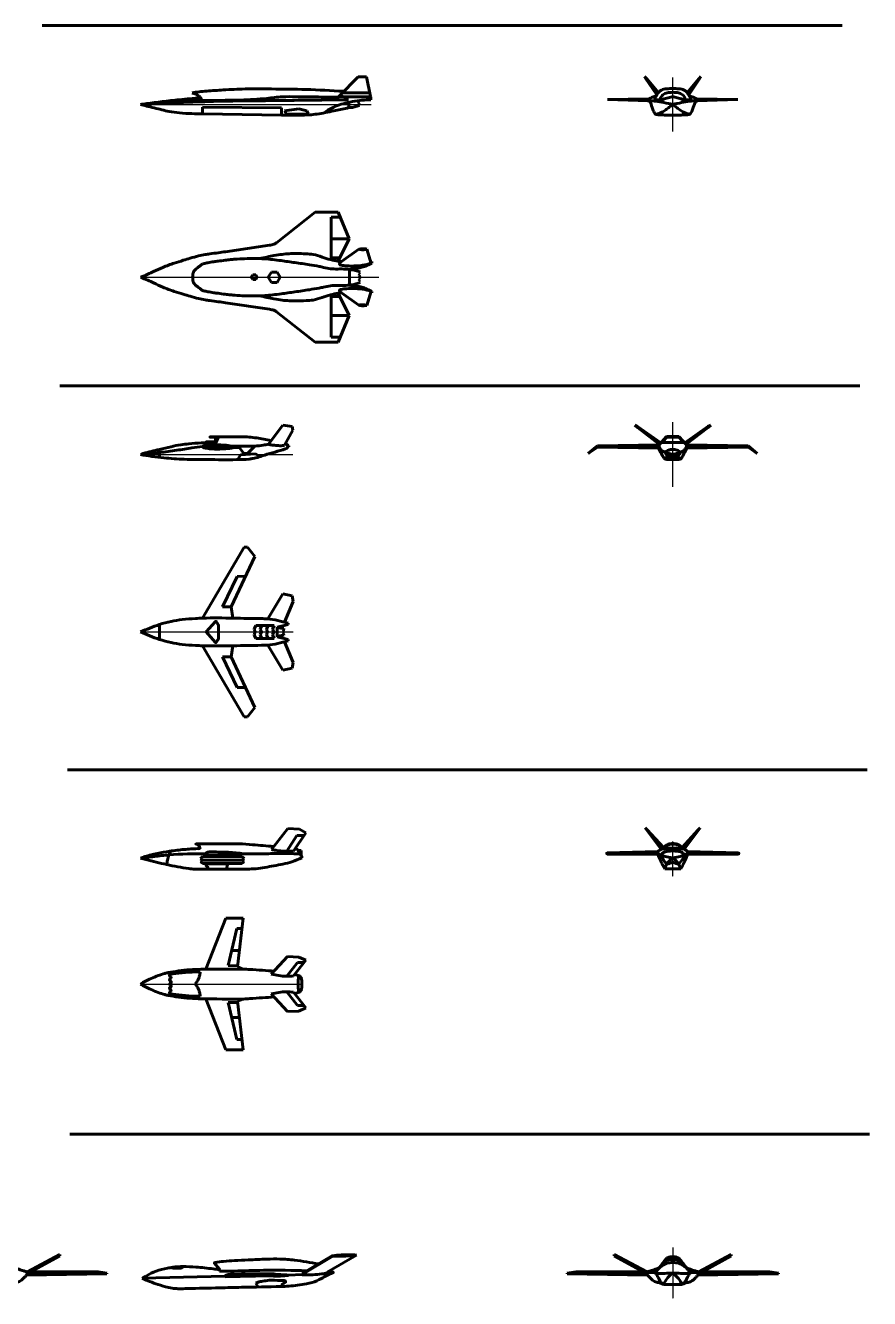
# Model space of a CAD drawing. Header units: millimetres. Extents: x -985956116104 to 1932156, y -552630487266 to 633586.
# Drawn here: x 61228 to 108792, y -126048 to -54269 of the extents above; entities that cross this region are included whole.
import ezdxf

# ---------------------------------------------------------------- set-up
doc = ezdxf.new("R2010")
doc.units = ezdxf.units.MM
doc.linetypes.add('CENTER', pattern=[2, 1.25, -0.25, 0.25, -0.25])
doc.linetypes.add('DASHED', pattern=[0.75, 0.5, -0.25])
for name, color, linetype, lineweight in [('_axes (Оси)', 6, 'CENTER', 30), ('_basic (Основной)', 4, 'Continuous', 60), ('_invisible (Невидимый)', 1, 'DASHED', 30)]:
    doc.layers.add(name, color=color, linetype=linetype, lineweight=lineweight)

msp = doc.modelspace()

# ---------------------------------------------------------------- linework, layer by layer
at = {"layer": '_axes (Оси)', "transparency": 33554687}
for p, q in [((97704.313, -60240.82), (97704.313, -57201.162)), ((67704.313, -58720.991), (80704.385, -58720.991)), ((67704.313, -68464.75), (81141.683, -68464.75)), ((97704.313, -80287.45), (97704.313, -76642.944)), ((67704.313, -78465.197), (76298.156, -78465.197)), ((67704.313, -88465.197), (76304.395, -88465.197)), ((97704.313, -102247.041), (97704.313, -100287.173)), ((67704.313, -108315.34), (76804.313, -108315.34)), ((97704.313, -123178.759), (97704.313, -126048.245))]:
    msp.add_line(p, q, dxfattribs=at)
at = {"layer": '_basic (Основной)', "transparency": 33554687}
for p, q in [((62172.033, -54268.62), (107244.952, -54268.62)), ((78905.448, -58255.196), (79980.737, -57155.906)), ((79980.737, -57155.906), (80439.852, -57155.906)), ((80439.852, -57155.906), (80671.88, -58280.7)), ((96115.946, -57140.921), (96189.041, -57268.747)), ((96115.946, -57140.921), (96225.643, -57252.945)), ((96189.041, -57268.747), (96808.003, -58188.762)), ((96225.643, -57252.945), (96892.228, -58062.941)), ((99182.983, -57252.945), (98516.398, -58062.941)), ((99219.585, -57268.747), (98600.623, -58188.762)), ((99292.68, -57140.921), (99182.983, -57252.945)), ((99292.68, -57140.921), (99219.585, -57268.747)), ((79092.58, -58063.887), (80627.154, -58063.887)), ((78807.999, -58459.536), (79433.757, -58459.536)), ((79447.108, -58892.807), (79447.108, -58607.48)), ((79651.472, -58892.807), (80045.616, -58776.19)), ((79970.69, -58756.066), (80043.1, -58714.563)), ((80045.616, -58776.19), (79970.69, -58756.066)), ((79974.944, -58563.451), (80034.198, -58502.043)), ((80048.425, -58604.953), (79974.944, -58563.451)), ((79980.269, -58682.639), (80048.425, -58604.953)), ((80043.1, -58714.563), (79980.269, -58682.639)), ((80671.88, -58280.7), (80698, -58312.607)), ((80698, -58312.607), (80698, -58457.947)), ((96362.579, -58403.706), (94030.237, -58437.066)), ((94030.237, -58437.066), (96341.108, -58513.082)), ((99046.047, -58403.706), (101378.389, -58437.066)), ((101378.389, -58437.066), (99067.518, -58513.082)), ((71200.303, -58878.611), (71194.701, -59251.834)), ((75654.032, -58921.554), (71200.303, -58878.611)), ((71215.311, -59252.143), (75650.114, -59318.609)), ((75654.032, -58921.554), (75648.082, -59318.578)), ((76639.957, -58969.45), (75817.654, -59079.38)), ((75817.654, -59079.38), (75941.414, -59274.508)), ((75941.414, -59274.508), (76994.733, -59274.508)), ((77079.989, -59082.128), (76639.957, -58969.45)), ((76994.733, -59274.508), (77162.496, -59230.536)), ((77162.496, -59230.536), (77079.989, -59082.128)), ((79447.108, -58892.807), (79651.472, -58892.807)), ((75370.062, -66523.074), (77561.718, -64801.998)), ((77561.718, -64801.998), (78857.438, -64801.998)), ((78460.9, -65086.266), (78460.9, -67375.981)), ((78460.9, -65086.266), (78974.96, -65086.266)), ((78857.438, -64801.998), (79476.746, -66300.007)), ((72498.326, -67025.1), (74971.109, -66658.158)), ((78460.9, -66307.995), (79476.746, -66300.007)), ((79476.746, -66300.007), (78850.435, -67567.363)), ((78460.9, -67375.981), (78945.014, -67375.981)), ((79035.33, -67577.448), (80017.142, -66890.919)), ((80472.958, -66880.269), (80705.043, -67681.473)), ((75090.899, -68177.429), (74909.271, -68464.75)), ((75414.526, -68177.429), (75090.899, -68177.429)), ((75579.644, -68464.75), (75414.526, -68177.429)), ((79491.037, -68022.909), (79491.037, -68464.75)), ((79491.037, -68040.987), (79682.372, -68040.987)), ((79682.372, -68040.987), (80087.296, -68161.128)), ((80087.296, -68161.128), (80039.005, -68182.026)), ((80039.005, -68182.026), (80082.077, -68205.538)), ((80739.171, -67579.415), (80675.48, -67579.415)), ((80705.043, -67681.473), (80739.171, -67663.193)), ((80739.171, -67663.193), (80739.171, -67579.415)), ((74048.39, -68333.324), (73945.486, -68464.75)), ((74048.39, -68596.177), (73945.486, -68464.75)), ((74211.324, -68333.324), (74048.39, -68333.324)), ((74211.324, -68596.177), (74048.39, -68596.177)), ((74292.791, -68464.75), (74211.324, -68333.324)), ((74292.791, -68464.75), (74211.324, -68596.177)), ((75090.899, -68752.072), (74909.271, -68464.75)), ((75414.526, -68752.072), (75090.899, -68752.072)), ((75579.644, -68464.75), (75414.526, -68752.072)), ((79491.037, -68906.592), (79491.037, -68464.75)), ((79491.037, -68888.514), (79682.372, -68888.514)), ((79682.372, -68888.514), (80087.296, -68768.373)), ((80082.077, -68205.538), (80007.682, -68251.247)), ((80007.682, -68251.247), (80078.16, -68315.246)), ((80007.682, -68678.254), (80078.16, -68614.255)), ((80082.077, -68723.963), (80007.682, -68678.254)), ((80078.16, -68315.246), (80009.849, -68390.471)), ((80009.849, -68390.471), (80080.326, -68464.75)), ((80009.849, -68539.03), (80080.326, -68464.75)), ((80078.16, -68614.255), (80009.849, -68539.03)), ((80039.005, -68747.475), (80082.077, -68723.963)), ((80087.296, -68768.373), (80039.005, -68747.475)), ((78460.9, -71843.235), (78460.9, -69553.52)), ((78460.9, -69553.52), (78945.014, -69553.52)), ((79476.746, -70629.494), (78850.435, -69362.138)), ((79035.33, -69352.052), (80017.142, -70038.582)), ((80472.958, -70049.232), (80705.043, -69248.028)), ((80739.171, -69350.085), (80675.48, -69350.085)), ((80705.043, -69248.028), (80739.171, -69266.308)), ((80739.171, -69266.308), (80739.171, -69350.085)), ((72498.326, -69904.401), (74971.109, -70271.343)), ((75370.062, -70406.427), (77561.718, -72127.502)), ((78460.9, -70621.506), (79476.746, -70629.494)), ((78857.438, -72127.502), (79476.746, -70629.494)), ((77561.718, -72127.502), (78857.438, -72127.502)), ((78460.9, -71843.235), (78974.96, -71843.235)), ((63168.003, -74590.637), (108240.922, -74590.637)), ((74916.355, -77884.206), (75730.343, -76803.366)), ((75730.343, -76803.366), (76263.127, -76875.214)), ((95565.989, -76800.872), (95715.685, -76935.477)), ((95565.989, -76800.872), (95721.402, -76878.708)), ((99842.637, -76800.872), (99687.224, -76878.708)), ((99842.637, -76800.872), (99692.941, -76935.477)), ((72096.859, -77460.946), (71628.008, -77460.946)), ((71629.052, -77490.804), (71928.171, -77490.804)), ((71928.171, -77490.804), (71928.171, -77739.033)), ((71950.769, -77800.456), (72096.859, -77460.946)), ((76298.156, -77085.232), (75831.712, -77931.582)), ((76263.127, -76875.214), (76298.156, -77085.232)), ((95715.685, -76935.477), (96958.805, -77890.342)), ((95721.402, -76878.708), (97030.741, -77810.391)), ((97356.837, -77447.961), (96936.984, -77914.595)), ((97366.296, -77479.494), (97159.874, -77715.431)), ((97704.313, -77447.961), (97356.837, -77447.961)), ((97704.313, -77479.494), (97366.296, -77479.494)), ((97704.313, -77447.961), (98051.789, -77447.961)), ((97704.313, -77479.494), (98042.33, -77479.494)), ((98042.33, -77479.494), (98248.752, -77715.431)), ((98051.789, -77447.961), (98471.642, -77914.595)), ((99687.224, -76878.708), (98377.885, -77810.391)), ((99692.941, -76935.477), (98449.821, -77890.342)), ((68769.909, -78175.198), (68779.371, -78619.263)), ((73246.726, -78020.576), (71207.442, -78020.576)), ((71928.171, -77739.033), (71421.428, -77739.033)), ((71422.098, -77749.931), (71972.509, -77749.931)), ((71422.098, -77749.931), (71422.16, -77802.205)), ((74156.016, -77990.692), (72854.39, -77990.065)), ((72905.677, -78086.549), (73276.703, -78061.34)), ((73532.944, -78409.779), (73246.726, -78020.576)), ((73747.859, -78409.779), (74156.016, -77990.692)), ((93459.811, -77979.527), (92941.584, -78402.271)), ((93459.743, -78006.694), (92941.584, -78402.271)), ((93459.205, -78040.478), (92941.584, -78402.271)), ((96910.292, -78111.138), (93459.205, -78040.478)), ((96936.984, -78006.694), (93459.743, -78006.694)), ((96936.984, -77914.595), (93459.811, -77979.527)), ((96936.984, -78006.694), (96910.292, -78111.138)), ((96936.984, -77914.595), (96936.984, -78006.694)), ((97159.874, -77715.431), (97100.349, -77789.916)), ((97100.349, -77789.916), (97704.313, -77789.916)), ((98308.277, -77789.916), (97704.313, -77789.916)), ((98248.752, -77715.431), (98308.277, -77789.916)), ((98471.642, -77914.595), (98471.642, -78006.694)), ((98471.642, -77914.595), (101948.815, -77979.527)), ((98471.642, -78006.694), (101948.883, -78006.694)), ((98471.642, -78006.694), (98498.334, -78111.138)), ((98498.334, -78111.138), (101949.421, -78040.478)), ((101948.815, -77979.527), (102467.042, -78402.271)), ((101948.883, -78006.694), (102467.042, -78402.271)), ((101949.421, -78040.478), (102467.042, -78402.271)), ((73202.038, -78748.903), (73353.437, -78485.807)), ((73353.437, -78485.807), (74196.546, -78430.15)), ((73532.944, -78409.779), (73747.859, -78409.779)), ((74196.546, -78430.15), (74442.479, -78576.333)), ((71205.195, -87687.356), (73548.217, -83688.34)), ((73548.217, -83688.34), (73739.67, -83688.34)), ((73739.67, -83688.34), (74160.36, -84201.88)), ((74160.36, -84201.88), (72827.634, -87054.335)), ((72330.536, -87054.335), (73158.997, -85330.346)), ((73158.997, -85330.346), (73634.27, -85327.878)), ((74891.457, -87728.358), (75723.796, -86310.775)), ((75723.796, -86310.775), (76262.087, -86433.029)), ((76304.395, -86739.549), (75830.628, -87909.5)), ((76262.087, -86433.029), (76304.395, -86739.549)), ((72827.634, -87054.335), (72330.536, -87054.335)), ((72827.634, -87054.335), (72921.218, -87686.918)), ((68775.252, -88047.108), (68775.252, -88465.197)), ((71923.292, -87884.884), (71402.2, -88465.197)), ((72105.44, -88104.121), (72105.44, -88465.197)), ((74108.418, -88309.917), (74201.265, -88101.412)), ((74201.265, -88101.412), (74548.932, -88101.412)), ((74456.085, -88309.917), (74548.932, -88101.412)), ((74548.932, -88101.412), (74896.599, -88101.412)), ((74803.752, -88309.917), (74896.599, -88101.412)), ((74896.599, -88101.412), (75244.266, -88101.412)), ((75151.419, -88309.917), (75244.266, -88101.412)), ((76026.12, -88035.208), (75419.989, -88195.794)), ((75419.989, -88195.794), (75419.989, -88465.197)), ((75419.989, -88225.427), (75778.465, -88277.617)), ((75778.465, -88277.617), (75790.898, -88307.76)), ((76026.12, -87961.33), (76026.12, -88035.208)), ((68775.252, -88883.286), (68775.252, -88465.197)), ((71923.292, -89045.51), (71402.2, -88465.197)), ((72105.44, -88826.273), (72105.44, -88465.197)), ((74180.401, -88465.197), (74108.418, -88309.917)), ((74180.401, -88465.197), (74108.418, -88620.477)), ((74108.418, -88620.477), (74201.265, -88828.982)), ((74201.265, -88828.982), (74548.932, -88828.982)), ((74528.068, -88465.197), (74456.085, -88309.917)), ((74528.068, -88465.197), (74456.085, -88620.477)), ((74456.085, -88620.477), (74548.932, -88828.982)), ((74548.932, -88828.982), (74896.599, -88828.982)), ((74875.735, -88465.197), (74803.752, -88309.917)), ((74875.735, -88465.197), (74803.752, -88620.477)), ((74803.752, -88620.477), (74896.599, -88828.982)), ((74896.599, -88828.982), (75244.266, -88828.982)), ((75223.401, -88465.197), (75151.419, -88309.917)), ((75223.401, -88465.197), (75151.419, -88620.477)), ((75151.419, -88620.477), (75244.266, -88828.982)), ((75419.989, -88734.6), (75419.989, -88465.197)), ((75419.989, -88704.968), (75778.465, -88652.777)), ((76026.12, -88895.187), (75419.989, -88734.6)), ((75791.293, -88374.012), (75758.142, -88415.025)), ((75758.142, -88415.025), (75792.475, -88465.197)), ((75758.142, -88515.369), (75792.475, -88465.197)), ((75791.293, -88556.382), (75758.142, -88515.369)), ((75790.898, -88307.76), (75762.878, -88335.759)), ((75762.878, -88335.759), (75791.293, -88374.012)), ((75762.878, -88594.636), (75791.293, -88556.382)), ((75790.898, -88622.634), (75762.878, -88594.636)), ((75778.465, -88652.777), (75790.898, -88622.634)), ((76026.12, -88969.064), (76026.12, -88895.187)), ((71205.195, -89243.038), (73548.217, -93242.055)), ((72827.634, -89876.059), (72921.218, -89243.477)), ((74891.457, -89202.037), (75723.796, -90619.619)), ((76304.395, -90190.845), (75830.628, -89020.894)), ((72827.634, -89876.059), (72330.536, -89876.059)), ((72330.536, -89876.059), (73158.997, -91600.049)), ((74160.36, -92728.514), (72827.634, -89876.059)), ((76262.087, -90497.365), (76304.395, -90190.845)), ((75723.796, -90619.619), (76262.087, -90497.365)), ((73158.997, -91600.049), (73634.27, -91602.516)), ((73548.217, -93242.055), (73739.67, -93242.055)), ((73739.67, -93242.055), (74160.36, -92728.514)), ((63591.82, -96247.677), (108664.739, -96247.677)), ((75095, -100730.123), (76007.357, -99537.328)), ((76007.357, -99537.328), (76667.15, -99575.31)), ((76667.15, -99575.31), (77023.16, -99784.367)), ((96157.722, -99512.511), (96246.315, -99639.909)), ((96157.722, -99512.511), (96268.126, -99614.572)), ((96246.315, -99639.909), (97056.035, -100710.282)), ((96268.126, -99614.572), (97174.619, -100611.375)), ((99140.5, -99614.572), (98234.007, -100611.375)), ((99162.311, -99639.909), (98352.591, -100710.282)), ((99250.904, -99512.511), (99140.5, -99614.572)), ((99250.904, -99512.511), (99162.311, -99639.909)), ((75958.077, -100828.185), (76525.498, -99939.658)), ((77023.16, -99784.367), (76329.492, -100818.645)), ((76525.498, -99939.658), (76919.01, -99939.658)), ((71225.147, -101133.266), (71092.149, -101229.317)), ((71225.147, -101133.266), (73413.022, -101133.266)), ((73413.022, -101133.266), (73546.02, -101229.317)), ((76601.068, -100734.601), (76398.022, -100716.465)), ((76769.785, -100785.133), (76601.483, -100781.466)), ((76769.785, -100785.133), (76770.737, -101087.561)), ((96861.217, -100943.785), (93979.326, -100954.248)), ((96869.301, -100835.685), (94009.05, -100917.474)), ((94009.177, -100990.382), (96858.947, -101001.846)), ((96869.693, -100943.754), (96858.947, -101001.846)), ((96869.301, -100835.685), (96869.693, -100943.754)), ((98539.325, -100835.685), (98538.933, -100943.754)), ((98538.933, -100943.754), (98549.679, -101001.846)), ((98539.325, -100835.685), (101399.576, -100917.474)), ((98547.409, -100943.785), (101429.301, -100954.248)), ((101399.449, -100990.382), (98549.679, -101001.846)), ((71225.147, -101325.369), (71092.149, -101229.317)), ((71225.147, -101325.369), (71092.149, -101421.42)), ((71225.147, -101517.472), (71092.149, -101421.42)), ((71225.147, -101325.369), (73413.022, -101325.369)), ((71225.147, -101517.472), (73413.022, -101517.472)), ((71501.158, -101545.033), (72528.889, -101545.033)), ((73413.022, -101325.369), (73546.02, -101229.317)), ((73413.022, -101325.369), (73546.02, -101421.42)), ((73413.022, -101517.472), (73546.02, -101421.42)), ((97251.395, -101817.014), (97704.313, -101817.014)), ((98157.231, -101817.014), (97704.313, -101817.014)), ((72519.584, -104606.561), (71388.729, -107479.431)), ((72519.584, -104606.561), (73502.849, -104606.561)), ((73502.849, -104606.561), (73178.821, -107340.977)), ((73138.516, -105189.329), (72651.296, -107277.773)), ((73433.791, -105189.329), (73138.516, -105189.329)), ((72848.758, -106431.361), (73286.61, -106431.361)), ((75081.015, -107757.318), (75994.414, -106770.6)), ((75994.414, -106770.6), (76627.358, -106793.6)), ((76627.358, -106793.6), (77031.814, -106975.141)), ((72651.296, -107277.773), (73185.992, -107280.462)), ((73178.821, -107340.977), (73484.018, -107471.115)), ((75959.643, -107879.135), (76555.499, -107102.909)), ((77031.814, -106975.141), (76332.49, -107854.554)), ((76555.499, -107102.909), (76930.211, -107102.909)), ((75081.015, -108873.362), (75994.414, -109860.08)), ((75959.643, -108751.544), (76555.499, -109527.771)), ((77031.814, -109655.538), (76332.49, -108776.125)), ((72519.584, -112024.119), (71388.729, -109151.249)), ((72651.296, -109352.907), (73185.992, -109350.218)), ((73138.516, -111441.35), (72651.296, -109352.907)), ((73178.821, -109289.703), (73484.018, -109159.564)), ((73502.849, -112024.119), (73178.821, -109289.703)), ((76555.499, -109527.771), (76930.211, -109527.771)), ((76627.358, -109837.08), (77031.814, -109655.538)), ((72848.758, -110199.319), (73286.61, -110199.319)), ((75994.414, -109860.08), (76627.358, -109837.08)), ((73433.791, -111441.35), (73138.516, -111441.35)), ((72519.584, -112024.119), (73502.849, -112024.119)), ((63718.965, -116781.602), (108791.884, -116781.602)), ((63164.558, -123572.377), (61337.875, -124538.07)), ((63164.558, -123645.449), (61517.9, -124538.219)), ((63164.558, -123572.377), (63164.558, -123645.449)), ((78543.507, -123659.011), (76821.652, -124699.014)), ((76821.954, -124643.269), (78530.66, -123630.892)), ((79876.269, -123595.345), (78225.579, -124557.029)), ((78543.507, -123659.011), (78527.838, -123632.564)), ((94408.041, -123572.377), (96234.724, -124538.07)), ((94408.041, -123572.377), (94408.041, -123645.449)), ((94408.041, -123645.449), (96054.699, -124538.219)), ((101000.585, -123572.377), (99173.902, -124538.07)), ((101000.585, -123645.449), (99353.927, -124538.219)), ((101000.585, -123572.377), (101000.585, -123645.449)), ((61288.316, -124728.616), (61315.348, -124654.115)), ((61288.316, -124728.616), (65818.423, -124664.063)), ((61315.348, -124538.051), (65320.662, -124541.367)), ((61315.348, -124577.845), (61315.381, -124538.051)), ((61315.348, -124577.845), (65331.296, -124576.049)), ((61315.348, -124577.845), (61315.915, -124654.111)), ((61315.348, -124654.115), (65323.979, -124624.271)), ((65320.662, -124541.367), (65818.423, -124614.321)), ((65323.979, -124624.271), (65818.423, -124664.063)), ((65331.296, -124576.049), (65818.423, -124614.321)), ((65818.423, -124614.321), (65818.423, -124664.063)), ((67801.023, -124903.137), (72461.835, -124795.321)), ((69400.936, -124303.571), (69543.59, -124339.88)), ((69543.59, -124339.88), (70014.918, -124328.977)), ((70014.918, -124328.977), (70157.338, -124248.985)), ((72471.826, -124817.341), (72461.835, -124795.321)), ((72471.826, -124817.341), (75037.265, -124766.639)), ((72485.151, -124767.36), (74807.184, -124711.793)), ((74807.184, -124711.793), (75033.048, -124736.178)), ((75033.048, -124736.178), (75037.265, -124766.639)), ((76053.281, -124726.764), (75306.131, -124667.141)), ((76053.281, -124726.764), (76821.652, -124699.014)), ((76053.281, -124726.764), (76053.676, -124743.845)), ((76821.954, -124643.269), (76821.652, -124699.014)), ((78557.507, -124549.351), (78225.579, -124557.029)), ((78225.579, -124557.029), (78226.699, -124605.444)), ((92251.937, -124541.367), (91754.177, -124614.321)), ((92241.304, -124576.049), (91754.177, -124614.321)), ((91754.177, -124614.321), (91754.177, -124664.063)), ((92248.62, -124624.271), (91754.177, -124664.063)), ((96284.283, -124728.616), (91754.177, -124664.063)), ((96257.252, -124577.845), (92241.304, -124576.049)), ((96257.252, -124654.115), (92248.62, -124624.271)), ((96257.252, -124538.051), (92251.937, -124541.367)), ((96257.252, -124577.845), (96256.684, -124654.111)), ((96257.252, -124577.845), (96257.219, -124538.051)), ((96284.283, -124728.616), (96257.252, -124654.115)), ((99124.343, -124728.616), (99151.374, -124654.115)), ((99124.343, -124728.616), (103654.449, -124664.063)), ((99151.374, -124538.051), (103156.689, -124541.367)), ((99151.374, -124577.845), (99151.407, -124538.051)), ((99151.374, -124577.845), (103167.323, -124576.049)), ((99151.374, -124577.845), (99151.942, -124654.111)), ((99151.374, -124654.115), (103160.006, -124624.271)), ((103156.689, -124541.367), (103654.449, -124614.321)), ((103160.006, -124624.271), (103654.449, -124664.063)), ((103167.323, -124576.049), (103654.449, -124614.321)), ((103654.449, -124614.321), (103654.449, -124664.063)), ((74434.977, -125088.245), (74215.046, -125182.246)), ((74215.046, -125182.246), (74288.476, -125296.952)), ((74288.476, -125296.952), (74290.255, -125398.721)), ((75648.249, -125290.304), (75677.679, -125368.515))]:
    msp.add_line(p, q, dxfattribs=at)
for points in [[(70611.907, -58058.984), (71006.725, -58011.833), (71448.832, -57970.992), (72371.595, -57903.45), (73599.497, -57850.945), (75090.148, -57850.945), (77040.116, -57879.1), (79148.337, -57981.167)], [(71159.327, -58500.992), (71130.859, -58409.09), (71008.241, -58260.294), (70830.877, -58144.322), (70611.907, -58058.984)], [(97704.313, -57830.154), (97367.414, -57839.221), (97201.782, -57860.909), (97061.281, -57912.276), (96935.63, -58010.445), (96766.379, -58249.275), (96709.265, -58321.191)], [(97704.313, -58037.443), (97524.042, -58044.982), (97386.514, -58069.234), (97262.852, -58109.657), (97153.057, -58177.796), (97065.22, -58278.274), (96985.48, -58469.992)], [(97704.313, -57830.154), (98041.212, -57839.221), (98206.844, -57860.909), (98347.345, -57912.276), (98472.996, -58010.445), (98642.247, -58249.275), (98699.361, -58321.191)], [(97704.313, -58037.443), (97884.584, -58044.982), (98022.113, -58069.234), (98145.774, -58109.657), (98255.569, -58177.796), (98343.406, -58278.274), (98423.146, -58469.992)], [(67704.313, -58720.991), (68059.155, -58677.482), (68942.984, -58564.363), (69894.296, -58457.768), (71083.618, -58342.193)], [(67704.313, -58720.991), (68682.43, -58682.04), (69796.255, -58621.369), (71164.608, -58572.367)], [(67704.313, -58720.991), (68045.777, -58811.447), (68914.881, -59022.774), (69317.197, -59118.13), (69907.783, -59198.023), (70606.68, -59239.256), (71215.311, -59252.143)], [(71159.327, -58500.992), (70838.033, -58510.932), (69460.787, -58503.984)], [(71159.327, -58500.992), (71594.99, -58496.561), (73350.429, -58472.949), (74825.681, -58380.254), (75715.075, -58291.615), (76465.43, -58286.824), (77585.585, -58299.534), (78794.715, -58311.425)], [(71164.608, -58572.367), (71821.671, -58550.084), (73278.747, -58523.949), (75256.188, -58505.186), (78807.999, -58459.536)], [(80698, -58457.947), (80439.07, -58466.38), (79938.25, -58515.128), (79361.004, -58627.246), (78492.699, -58922.98), (78054.818, -59196.237)], [(78794.715, -58311.425), (78836.282, -58305.377), (78905.448, -58255.196)], [(78905.448, -58255.196), (79020.274, -58276.024), (79188.759, -58285.466), (79491.083, -58285.466), (80023.609, -58285.466), (80510.165, -58285.466), (80566.85, -58285.466), (80671.88, -58280.7)], [(97704.313, -59328.64), (97627.17, -59328.64), (97379.167, -59327.42), (97099.404, -59310.328), (96809.866, -59292.015), (96740.232, -59274.925), (96696.251, -59230.973), (96586.304, -58997.794), (96448.254, -58605.909), (96442.173, -58585.44), (96431.615, -58566.252), (96409.647, -58549.967), (96306.719, -58511.951)], [(96341.108, -58513.082), (96420.889, -58516.586), (96755.213, -58541.726), (97209.682, -58616.144), (97704.313, -58720.991)], [(96764.205, -58252.209), (96666.615, -58273.661), (96554.229, -58306.764), (96454.856, -58358.781), (96362.579, -58403.706)], [(96709.265, -58321.191), (96692.301, -58360.236), (96693.556, -58419.144), (96749.996, -58445.465), (96889.215, -58459.252), (96985.48, -58469.992)], [(97704.313, -58720.991), (97604.125, -58799.552), (97412.324, -58952.156), (97194.696, -59108.891), (97095.742, -59165.048), (96929.593, -59232.195), (96782.399, -59288.592)], [(97704.313, -58299.063), (97595.572, -58307.494), (97447.768, -58346.416), (97297.525, -58389.146), (97149.59, -58434.189), (96985.48, -58469.992)], [(97704.313, -58299.063), (97813.054, -58307.494), (97960.858, -58346.416), (98111.101, -58389.146), (98259.036, -58434.189), (98423.146, -58469.992)], [(97704.313, -59328.64), (97781.456, -59328.64), (98029.459, -59327.42), (98309.222, -59310.328), (98598.76, -59292.015), (98668.394, -59274.925), (98712.375, -59230.973), (98822.322, -58997.794), (98960.372, -58605.909), (98966.453, -58585.44), (98977.011, -58566.252), (98998.979, -58549.967), (99101.907, -58511.951)], [(99067.518, -58513.082), (98987.737, -58516.586), (98653.413, -58541.726), (98198.944, -58616.144), (97704.313, -58720.991)], [(97704.313, -58720.991), (97804.501, -58799.552), (97996.302, -58952.156), (98213.93, -59108.891), (98312.884, -59165.048), (98479.033, -59232.195), (98626.228, -59288.592)], [(98699.361, -58321.191), (98716.325, -58360.236), (98715.07, -58419.144), (98658.63, -58445.465), (98519.411, -58459.252), (98423.146, -58469.992)], [(98644.421, -58252.209), (98742.011, -58273.661), (98854.398, -58306.764), (98953.77, -58358.781), (99046.047, -58403.706)], [(75650.114, -59318.609), (76001.506, -59320.597), (76823.825, -59320.597), (77651.339, -59266.159), (78609.226, -59082.043), (79348.534, -58923.914), (79447.108, -58892.807)], [(74971.109, -66658.158), (75113.834, -66636.113), (75218.53, -66608.542), (75370.062, -66523.074)], [(67704.313, -68464.75), (68113.529, -68297.216), (68451.365, -68144.609), (68967.328, -67909.006), (69616.118, -67668.393), (70119.688, -67510.439), (70511.343, -67392.005), (70981.605, -67263.833), (71347.509, -67186.858), (71609.405, -67147.626), (72094.699, -67083.171), (72498.326, -67025.1)], [(71198.271, -67714.075), (71287.983, -67692.764), (71499.264, -67650.256), (71843.404, -67591.076), (72084.868, -67558.86), (72475.623, -67503.229), (72790.422, -67469.224)], [(72790.422, -67469.224), (73024.891, -67449.407), (74135.139, -67413.555), (74720.983, -67428.063), (75627.731, -67528.881), (76409.069, -67638.388), (77233.324, -67762.343), (77771.617, -67851.642)], [(74398.258, -67415.845), (74837.327, -67325.245), (75230.41, -67245.152), (75696.853, -67173.344), (76484.289, -67128.413), (77037.444, -67146.366), (77436.17, -67176.458), (77941.483, -67326.061), (78412.313, -67469.724), (78850.435, -67567.363)], [(80017.142, -66890.919), (80237.274, -66856.082), (80472.958, -66880.269)], [(80017.142, -66890.919), (80238.661, -66915.436), (80472.958, -66880.269)], [(70648.977, -68464.75), (70650.085, -68376.615), (70657.842, -68289.011), (70674.464, -68230.24), (70716.573, -68128.221), (70788.602, -68045.051), (71043.879, -67831.901), (71198.271, -67714.075)], [(77771.617, -67851.642), (78018.642, -67906.322), (78424.513, -67985.014), (78607.305, -67998.593), (79062.503, -67999.234), (79491.037, -68022.909)], [(78850.435, -67567.363), (78939.133, -67580.187), (79035.33, -67577.448)], [(79035.33, -67577.448), (78975.425, -67622.223), (78934.195, -67669.17), (78932.16, -67741.086), (79020.736, -67780.688), (79313.419, -67818.898), (79874.953, -67825.006), (80222.857, -67791.409), (80705.043, -67681.473)], [(79491.037, -68022.909), (79538.688, -68007.347), (79686.847, -67987.269), (79927.028, -67957.986), (80120.62, -67918.45), (80389.279, -67835.428), (80705.043, -67681.473)], [(67704.313, -68464.75), (68113.529, -68632.284), (68451.365, -68784.892), (68967.328, -69020.495), (69616.118, -69261.107), (70119.688, -69419.062), (70511.343, -69537.496), (70981.605, -69665.668), (71347.509, -69742.643), (71609.405, -69781.874), (72094.699, -69846.33), (72498.326, -69904.401)], [(70648.977, -68464.75), (70650.085, -68552.886), (70657.842, -68640.489), (70674.464, -68699.261), (70716.573, -68801.28), (70788.602, -68884.449), (71043.879, -69097.6), (71198.271, -69215.426)], [(77771.617, -69077.859), (78018.642, -69023.179), (78424.513, -68944.487), (78607.305, -68930.908), (79062.503, -68930.267), (79491.037, -68906.592)], [(79491.037, -68906.592), (79538.688, -68922.154), (79686.847, -68942.232), (79927.028, -68971.515), (80120.62, -69011.051), (80389.279, -69094.073), (80705.043, -69248.028)], [(71198.271, -69215.426), (71287.983, -69236.737), (71499.264, -69279.245), (71843.404, -69338.425), (72084.868, -69370.641), (72475.623, -69426.272), (72790.422, -69460.277)], [(72790.422, -69460.277), (73024.891, -69480.094), (74135.139, -69515.946), (74720.983, -69501.438), (75627.731, -69400.619), (76409.069, -69291.113), (77233.324, -69167.158), (77771.617, -69077.859)], [(74398.258, -69513.655), (74837.327, -69604.255), (75230.41, -69684.349), (75696.853, -69756.156), (76484.289, -69801.088), (77037.444, -69783.135), (77436.17, -69753.043), (77941.483, -69603.44), (78412.313, -69459.777), (78850.435, -69362.138)], [(78850.435, -69362.138), (78939.133, -69349.314), (79035.33, -69352.052)], [(79035.33, -69352.052), (78975.425, -69307.278), (78934.195, -69260.33), (78932.16, -69188.414), (79020.736, -69148.813), (79313.419, -69110.603), (79874.953, -69104.495), (80222.857, -69138.092), (80705.043, -69248.028)], [(74971.109, -70271.343), (75113.834, -70293.388), (75218.53, -70320.959), (75370.062, -70406.427)], [(80017.142, -70038.582), (80238.661, -70014.065), (80472.958, -70049.232)], [(80017.142, -70038.582), (80237.274, -70073.418), (80472.958, -70049.232)], [(71628.008, -77460.946), (71620.685, -77468.226), (71620.267, -77480.769), (71629.052, -77490.804)], [(72096.859, -77460.946), (72449.511, -77460.946), (72712.109, -77460.946), (73091.731, -77460.946), (73414.219, -77460.946), (73825.495, -77473.599), (74256.443, -77527.193), (75051.351, -77680.187)], [(67704.313, -78465.197), (67865.69, -78409.178), (68771.115, -78174.916), (69433.946, -78018.191), (69975.839, -77911.245), (70436.673, -77856.557), (71122.959, -77805.631), (71468.329, -77802.153), (71950.769, -77800.456)], [(75869.018, -77863.892), (75962.384, -77897.837), (75997.151, -77918.684), (76020.331, -77951.113), (76030.762, -77992.806), (75991.359, -78068.088), (75910.229, -78117.888), (75863.872, -78136.419), (74711.391, -78487.758), (74044.663, -78685.011), (73848.102, -78714.66), (73113.78, -78749.868), (71505.231, -78748.17), (70175.744, -78731.208), (69024.905, -78645.467), (68345.438, -78565.02), (67704.313, -78465.197)], [(67704.313, -78465.197), (67844.839, -78451.189), (68775.527, -78350.977), (69757.234, -78219.118), (70605.749, -78090.605), (71207.442, -78013.248)], [(71207.442, -78013.248), (71221.731, -77998.473), (71269.118, -77976.312), (71361.595, -77947.824), (71464.503, -77929.758), (71629.991, -77920.912)], [(71207.442, -78013.248), (71231.775, -78037.491), (71304.095, -78076.27), (71434.181, -78103.591), (71598.428, -78130.545), (71807.269, -78148.595), (71994.664, -78154.235), (72332.201, -78142.954), (72659.577, -78122.648), (72905.677, -78086.549)], [(71421.428, -77739.033), (71418.295, -77741.173), (71417.8, -77747.453), (71419.125, -77749.27), (71422.098, -77749.931)], [(71629.822, -77920.916), (71842.694, -77915.836), (72150.592, -77922.128), (72438.744, -77929.118), (72854.39, -77990.065)], [(74916.355, -77884.206), (74628.605, -77929.994), (74156.016, -77990.692)], [(75831.712, -77931.582), (75715.568, -77955.53), (75398.48, -77953.688), (75125.634, -77924.212), (74916.355, -77884.206)], [(96910.292, -78111.138), (96943.977, -78175.441), (97095.316, -78463.586), (97168.908, -78588.344), (97221.475, -78668.451), (97284.553, -78714.415), (97363.403, -78735.427), (97463.497, -78740.21), (97704.313, -78740.21)], [(97704.313, -78465.197), (97568.967, -78430.739), (97269.355, -78335.354), (97086.404, -78245.267), (96974.902, -78104.493), (96936.984, -78006.694)], [(97286.724, -78341.589), (97348.668, -78271.755), (97475.197, -78207.775), (97579.546, -78183.022), (97648.585, -78173.543), (97704.313, -78166.169)], [(97704.313, -78465.197), (97839.659, -78430.739), (98139.271, -78335.354), (98322.222, -78245.267), (98433.724, -78104.493), (98471.642, -78006.694)], [(98498.334, -78111.138), (98464.649, -78175.441), (98313.311, -78463.586), (98239.718, -78588.344), (98187.151, -78668.451), (98124.073, -78714.415), (98045.223, -78735.427), (97945.13, -78740.21), (97704.313, -78740.21)], [(98121.902, -78341.589), (98059.958, -78271.755), (97933.429, -78207.775), (97829.08, -78183.022), (97760.041, -78173.543), (97704.313, -78166.169)], [(97704.313, -78465.197), (97624.647, -78494.329), (97496.051, -78560.57), (97358.175, -78630.785), (97252.966, -78696.153)], [(97286.724, -78341.589), (97304.919, -78405.118), (97353.682, -78487.457), (97442.115, -78587.721)], [(97442.115, -78587.721), (97494.179, -78610.331), (97553.221, -78618.482), (97667.583, -78620.062), (97704.313, -78620.062)], [(97704.313, -78465.197), (97783.979, -78494.329), (97912.575, -78560.57), (98050.451, -78630.785), (98155.66, -78696.153)], [(97966.511, -78587.721), (97914.447, -78610.331), (97855.405, -78618.482), (97741.043, -78620.062), (97704.313, -78620.062)], [(98121.902, -78341.589), (98103.708, -78405.118), (98054.944, -78487.457), (97966.511, -78587.721)], [(67704.313, -88465.197), (68777.413, -88046.399), (69429.175, -87868.768), (70058.716, -87765.151), (70810.467, -87705.94), (71203.004, -87687.437), (72950.913, -87687.437), (74523.507, -87713.054)], [(72105.44, -88104.121), (71984.088, -87890.029), (71970.603, -87875.058), (71951.128, -87869.069), (71923.292, -87884.884)], [(74523.507, -87713.054), (74850.248, -87725.139), (76026.12, -87961.33)], [(67704.313, -88465.197), (68777.413, -88883.995), (69429.175, -89061.626), (70058.716, -89165.243), (70810.467, -89224.454), (71203.004, -89242.957), (72950.913, -89242.957), (74523.507, -89217.34)], [(72105.44, -88826.273), (71984.088, -89040.365), (71970.603, -89055.336), (71951.128, -89061.325), (71923.292, -89045.51)], [(74523.507, -89217.34), (74850.248, -89205.255), (76026.12, -88969.064)], [(70835.975, -100424.477), (70833.172, -100419.771), (70842.579, -100409.698)], [(70835.975, -100424.477), (70944.278, -100441.44), (71015.217, -100536.867), (71062.962, -100738.628)], [(70842.579, -100409.698), (71120.877, -100409.669), (72352.792, -100409.562), (72766.216, -100410.662)], [(72766.216, -100410.662), (73255.288, -100412.535), (74028.647, -100459.076), (75222.879, -100565.314)], [(97704.313, -100399.07), (97596.818, -100403.132), (97509.435, -100419.378), (97387.505, -100464.055), (97237.125, -100561.532), (97090.807, -100681.347), (96966.845, -100776.793), (96909.944, -100811.316), (96869.301, -100835.685)], [(97704.313, -100425.384), (97571.511, -100433.864), (97421.199, -100479.69), (97291.269, -100557.34), (97186.815, -100636.262), (97109.104, -100709.691)], [(97704.313, -100399.07), (97811.808, -100403.132), (97899.191, -100419.378), (98021.121, -100464.055), (98171.502, -100561.532), (98317.819, -100681.347), (98441.781, -100776.793), (98498.682, -100811.316), (98539.325, -100835.685)], [(97704.313, -100425.384), (97837.115, -100433.864), (97987.427, -100479.69), (98117.357, -100557.34), (98221.811, -100636.262), (98299.523, -100709.691)], [(67704.313, -101216.223), (67960.39, -101132.088), (68651.126, -100954.715), (69348.279, -100826.494)], [(67704.313, -101216.223), (68491.637, -101123.13), (69303.018, -101037.42), (71400.997, -100968.365)], [(67704.313, -101216.223), (68017.847, -101298.537), (69186.939, -101578.476), (70434.467, -101806.161), (70752.2, -101836.687), (71264.941, -101846.046), (72614.219, -101843.855), (73724.836, -101836.964), (74214.163, -101813.567), (75223.042, -101649.752), (76240.593, -101425.102), (76800.159, -101193.476)], [(69178.749, -101576.662), (69235.992, -101327.736), (69306.228, -101037.148)], [(69306.228, -101037.148), (69335.382, -101013.089), (69374.473, -100990.767), (69391.346, -100976.291), (69397.928, -100960.632), (69386.29, -100945.148), (69357.2, -100933.05), (69337.615, -100923.8), (69332.03, -100917.103), (69330.913, -100908.174), (69339.848, -100898.129), (69371.122, -100884.736), (69392.343, -100872.458), (69392.372, -100861.073), (69372.472, -100849.402), (69353.252, -100843.439), (69345.013, -100840.11), (69342.843, -100827.424)], [(69348.279, -100826.494), (69770.404, -100769.711), (70549.91, -100701.246), (71058.366, -100670.976)], [(71400.997, -100968.365), (71430.673, -100917.38), (71512.938, -100873.957), (71747.94, -100861.45), (72654.894, -100889.382), (73518.36, -100967.018)], [(71400.997, -100968.365), (71410.019, -100996.393), (71484.671, -101035.074), (71609.091, -101047.508), (72260.219, -101051.652), (72956.231, -101047.587), (73279.721, -101022.721), (73518.36, -100967.018)], [(73518.36, -100967.018), (74247.332, -100975.303), (75318.64, -100960.994), (76692.717, -100970.387)], [(76329.492, -100818.645), (75925.066, -100827.938), (75328.048, -100774.618), (75095, -100730.123)], [(76800.159, -101193.476), (76805.665, -101173.802), (76805.665, -101144.459), (76799.982, -101131.207), (76768.724, -101084.826), (76683.476, -100955.148), (76623.8, -100847.241), (76602.963, -100791.394), (76601.068, -100734.601)], [(94009.05, -100917.474), (93979.326, -100955.665), (94009.177, -100990.382)], [(97251.395, -101817.014), (97055.624, -101435.174), (96858.947, -101001.846)], [(97704.313, -101204.251), (97466.804, -101161.078), (97096.948, -101059.539), (96861.217, -100943.785)], [(97058.854, -101043.414), (97058.729, -101089.495), (97071.617, -101123.842), (97138.211, -101248.351), (97369.987, -101552.458)], [(97704.313, -100808.276), (97634.444, -100812.57), (97499.108, -100825.45), (97370.217, -100840.477), (97267.103, -100866.237), (97172.582, -100907.025), (97114.581, -100949.959), (97080.21, -100995.04), (97058.854, -101043.414)], [(97704.313, -100654.86), (97572.439, -100656.891), (97411.897, -100671.106), (97109.104, -100709.691)], [(97704.313, -101204.251), (97607.024, -101280.892), (97403.808, -101498.185), (97251.395, -101817.014)], [(97704.313, -100654.86), (97836.187, -100656.891), (97996.73, -100671.106), (98299.523, -100709.691)], [(97704.313, -100808.276), (97774.182, -100812.57), (97909.518, -100825.45), (98038.409, -100840.477), (98141.523, -100866.237), (98236.044, -100907.025), (98294.045, -100949.959), (98328.416, -100995.04), (98349.772, -101043.414)], [(97704.313, -101204.251), (97941.822, -101161.078), (98311.678, -101059.539), (98547.409, -100943.785)], [(97704.313, -101204.251), (97801.602, -101280.892), (98004.818, -101498.185), (98157.231, -101817.014)], [(98349.772, -101043.414), (98349.897, -101089.495), (98337.009, -101123.842), (98270.415, -101248.351), (98038.639, -101552.458)], [(98157.231, -101817.014), (98353.002, -101435.174), (98549.679, -101001.846)], [(101399.576, -100917.474), (101429.301, -100955.665), (101399.449, -100990.382)], [(71510.592, -101845.296), (71507.444, -101749.181), (71454.014, -101680.085), (71425.728, -101661.24), (71410.013, -101640.825), (71429.012, -101562.301), (71501.158, -101545.033)], [(72528.889, -101545.033), (72532.466, -101545.146), (72544.307, -101546.506), (72597.73, -101586.695), (72605.402, -101638.516), (72594.181, -101669.1), (72580.918, -101717.014), (72576.615, -101843.841)], [(97369.987, -101552.458), (97456.336, -101532.116), (97555.152, -101495.622), (97660.415, -101472.008), (97704.313, -101472.008)], [(98038.639, -101552.458), (97952.29, -101532.116), (97853.474, -101495.622), (97748.211, -101472.008), (97704.313, -101472.008)], [(69270.268, -107674.083), (69846.802, -107578.348), (70471.577, -107510.06), (71114.791, -107484.54), (73519.546, -107471.197)], [(71076.657, -107639.898), (70802.41, -107634.555), (70049.194, -107683.644), (69369.509, -107772.886)], [(71076.657, -107639.898), (71062.409, -107746.684), (71007.373, -107946.19), (70942.742, -108102.139), (70874.81, -108204.679), (70839.189, -108252.14), (70829.155, -108315.34)], [(73519.546, -107471.197), (73861.931, -107493.342), (74580.708, -107542.406), (75258.244, -107585.581)], [(67704.313, -108315.34), (67997.286, -108150.145), (68301.865, -108007.716), (68707.968, -107839.924), (69075.026, -107720.909), (69270.268, -107674.083)], [(67704.313, -108315.34), (67997.286, -108480.534), (68301.865, -108622.963), (68707.968, -108790.755), (69075.026, -108909.771), (69270.268, -108956.597)], [(69338.973, -107820.565), (69344.629, -107804.326), (69366.328, -107775.915), (69389.6, -107744.887), (69388.508, -107729.624), (69357.758, -107711.067), (69318.752, -107697.479), (69270.268, -107674.083)], [(69338.973, -107820.565), (69349.818, -107847.68), (69369.858, -107876.359), (69403.667, -107903.799), (69427.018, -107924.321), (69430.981, -107939.379)], [(69348.752, -108095.396), (69349.818, -108078.987), (69388.268, -108010.766), (69417.212, -107984.106), (69430.999, -107957.111), (69430.981, -107939.379)], [(69348.752, -108095.396), (69350.888, -108111.554), (69422.548, -108164.453), (69439.12, -108178.091), (69443.02, -108205.368)], [(69348.752, -108315.34), (69368.93, -108278.431), (69422.548, -108246.283), (69439.12, -108232.645), (69443.02, -108205.368)], [(69348.752, -108315.34), (69368.93, -108352.248), (69422.548, -108384.396), (69439.12, -108398.035), (69443.02, -108425.312)], [(71076.657, -108990.782), (71062.409, -108883.996), (71007.373, -108684.49), (70942.742, -108528.541), (70874.81, -108426), (70839.189, -108378.539), (70829.155, -108315.34)], [(76332.49, -107854.554), (75927.089, -107879.231), (75081.015, -107757.318)], [(76656.305, -107852.573), (76530.079, -107814.862), (76390.773, -107781.263)], [(76656.305, -107852.573), (76622.078, -107889.268), (76605.316, -107981.393), (76603.221, -108075.612), (76603.221, -108315.34)], [(76656.305, -108778.106), (76622.078, -108741.412), (76605.316, -108649.287), (76603.221, -108555.068), (76603.221, -108315.34)], [(76656.305, -107852.573), (76708.333, -107894.56), (76785.559, -108046.29), (76804.753, -108209.624), (76805.193, -108315.34)], [(76656.305, -108778.106), (76708.333, -108736.119), (76785.559, -108584.39), (76804.753, -108421.056), (76805.193, -108315.34)], [(69338.973, -108810.115), (69344.629, -108826.354), (69366.328, -108854.765), (69389.6, -108885.792), (69388.508, -108901.056), (69357.758, -108919.613), (69318.752, -108933.201), (69270.268, -108956.597)], [(69270.268, -108956.597), (69846.802, -109052.332), (70471.577, -109120.62), (71114.791, -109146.14), (73519.546, -109159.483)], [(69338.973, -108810.115), (69349.818, -108782.999), (69369.858, -108754.321), (69403.667, -108726.88), (69427.018, -108706.358), (69430.981, -108691.301)], [(69348.752, -108535.284), (69350.888, -108519.126), (69422.548, -108466.227), (69439.12, -108452.588), (69443.02, -108425.312)], [(69348.752, -108535.284), (69349.818, -108551.693), (69388.268, -108619.914), (69417.212, -108646.573), (69430.999, -108673.568), (69430.981, -108691.301)], [(71076.657, -108990.782), (70802.41, -108996.124), (70049.194, -108947.036), (69369.509, -108857.794)], [(73519.546, -109159.483), (73861.931, -109137.337), (74580.708, -109088.274), (75258.244, -109045.099)], [(76332.49, -108776.125), (75927.089, -108751.448), (75081.015, -108873.362)], [(76656.305, -108778.106), (76530.079, -108815.818), (76390.773, -108849.417)], [(61315.348, -124538.051), (61129.619, -124490.1), (60849.256, -124400.196), (60625.383, -124291.473), (60466.132, -124098.563), (60332.226, -123916.662), (60202.505, -123774.486), (60106.26, -123724.307), (60014.203, -123705.489), (59922.143, -123703.399), (59868.286, -123703.399)], [(72161.458, -124507.947), (72170.457, -124464.835), (72159.258, -124412.853), (72074.126, -124287.503), (71905.84, -124092.768), (71883.002, -124067.871), (71868.11, -124042.792), (71891.62, -124027.947), (71924.811, -124019.233), (72395.54, -123952.729), (73000.661, -123905.315), (73785.757, -123871.276), (74828.172, -123826.47), (75569.567, -123822.071), (76388.331, -123884.172), (77750.445, -124097.631)], [(78527.838, -123632.564), (79036.265, -123593.203), (79876.269, -123595.345)], [(96257.252, -124538.051), (96442.981, -124490.1), (96723.343, -124400.196), (96947.217, -124291.473), (97106.468, -124098.563), (97240.373, -123916.662), (97370.094, -123774.486), (97466.339, -123724.307), (97558.397, -123705.489), (97650.457, -123703.399), (97704.313, -123703.399)], [(96742.776, -124625.749), (96765.734, -124561.282), (96854.196, -124417.343), (97028.723, -124250.987), (97184.687, -124139.178), (97324.309, -124078.806), (97454.533, -124042.584), (97608.923, -124023.802), (97704.313, -124023.802)], [(97704.313, -123854.305), (97583.502, -123850.593), (97510.281, -123849.533), (97442.896, -123858.546), (97381.88, -123881.876), (97293.272, -123943.911), (97182.297, -124059.636), (97114.382, -124134.397), (97051.773, -124205.447), (96999.526, -124275.238)], [(97704.313, -123835.307), (97599.344, -123832.616), (97462.009, -123836.653), (97369.103, -123864.909), (97313.899, -123899.892), (97198.104, -124011.569), (97069.033, -124152.268)], [(99151.374, -124538.051), (98965.645, -124490.1), (98685.283, -124400.196), (98461.41, -124291.473), (98302.158, -124098.563), (98168.253, -123916.662), (98038.532, -123774.486), (97942.287, -123724.307), (97850.229, -123705.489), (97758.169, -123703.399), (97704.313, -123703.399)], [(97704.313, -123835.307), (97809.282, -123832.616), (97946.617, -123836.653), (98039.523, -123864.909), (98094.727, -123899.892), (98210.522, -124011.569), (98339.593, -124152.268)], [(97704.313, -123854.305), (97825.124, -123850.593), (97898.345, -123849.533), (97965.73, -123858.546), (98026.746, -123881.876), (98115.354, -123943.911), (98226.329, -124059.636), (98294.244, -124134.397), (98356.853, -124205.447), (98409.1, -124275.238)], [(98665.85, -124625.749), (98642.892, -124561.282), (98554.43, -124417.343), (98379.904, -124250.987), (98223.939, -124139.178), (98084.317, -124078.806), (97954.093, -124042.584), (97799.704, -124023.802), (97704.313, -124023.802)], [(60594.299, -125155.149), (60727.812, -125138.722), (60947.152, -125050.637), (61177.158, -124848.643), (61288.316, -124728.616)], [(67801.023, -124903.137), (68118.168, -125047.581), (68568.078, -125211.216), (69116.696, -125383.289), (69495.838, -125462.934), (69646.403, -125483.168), (69874.414, -125492.624), (70355.045, -125487.217), (72161.165, -125443.241), (73407.849, -125414.607), (75631.188, -125369.861), (76068.145, -125350.17), (77060.467, -125214.017), (77377.966, -125150.893), (77902.321, -124915.39), (78531.701, -124605.727), (78569.402, -124580.949), (78573.778, -124563.319), (78557.507, -124549.351)], [(72161.458, -124507.947), (72981.819, -124497.007), (74637.521, -124454.811), (77098.843, -124479.218)], [(72461.835, -124795.321), (72491.774, -124760.843), (72586.152, -124713.559), (72861.28, -124675.972), (73578.631, -124661.011)], [(75306.131, -124667.141), (74988.019, -124654.32), (74281.561, -124654.159), (73578.631, -124661.011)], [(75033.048, -124736.178), (75277.544, -124708.249), (75593.201, -124700.947), (76053.281, -124726.764)], [(75037.265, -124766.639), (75145.745, -124777.38), (75319.219, -124784.762), (75582.455, -124778.672), (76053.676, -124743.845)], [(78226.699, -124605.444), (77930.743, -124659.495), (77420.089, -124706.712), (76821.627, -124703.468)], [(96257.252, -124577.845), (96408.425, -124578.299), (96616.514, -124587.691), (96742.776, -124625.749)], [(96978.301, -125155.149), (96844.788, -125138.722), (96625.448, -125050.637), (96395.441, -124848.643), (96284.283, -124728.616)], [(96742.776, -124625.749), (96868.957, -124840.117), (97055.695, -125143.194), (97122.396, -125204.747), (97177.038, -125240.674)], [(96742.776, -124625.749), (96922.343, -124628.224), (97370.772, -124626.886), (97704.313, -124626.886)], [(96978.301, -125155.149), (96979.775, -125120.279), (96963.043, -125050.887), (96892.176, -124883.548)], [(97704.313, -124626.886), (97603.502, -124698.425), (97381.18, -124922.772), (97177.038, -125240.674)], [(98665.85, -124625.749), (98486.283, -124628.224), (98037.854, -124626.886), (97704.313, -124626.886)], [(97704.313, -124626.886), (97805.124, -124698.425), (98027.446, -124922.772), (98231.588, -125240.674)], [(98665.85, -124625.749), (98539.669, -124840.117), (98352.931, -125143.194), (98286.23, -125204.747), (98231.588, -125240.674)], [(98430.326, -125155.149), (98428.851, -125120.279), (98445.583, -125050.887), (98516.45, -124883.548)], [(98430.326, -125155.149), (98563.838, -125138.722), (98783.178, -125050.637), (99013.185, -124848.643), (99124.343, -124728.616)], [(99151.374, -124577.845), (99000.201, -124578.299), (98792.112, -124587.691), (98665.85, -124625.749)], [(75648.249, -125290.304), (75759.877, -125201.795), (75854.665, -125141.348), (75880.48, -125123.274), (75891.931, -125114.272), (75887.023, -125091.083), (75850.987, -125045.313), (75814.403, -125038.877), (75069.172, -125016.794), (74953.671, -125019.449), (74780.806, -125043.837), (74434.977, -125088.245)], [(97704.313, -125257.574), (97501.027, -125261.671), (97382.132, -125259.623), (97275.538, -125255.526), (97148.443, -125232.992), (96978.301, -125155.149)], [(97704.313, -125257.574), (97907.599, -125261.671), (98026.495, -125259.623), (98133.088, -125255.526), (98260.183, -125232.992), (98430.326, -125155.149)]]:
    msp.add_spline(points, degree=3, dxfattribs=at)
for points, knots in [([(79876.269, -123595.345), (79680.093, -123620.804), (79237.781, -123678.206), (78791.726, -123665.874), (78543.507, -123659.011)], [0, 0, 0, 0, 592.588260125, 1336.084633348, 1336.084633348, 1336.084633348, 1336.084633348]), ([(67801.023, -124903.137), (67883.703, -124858.473), (68142.244, -124718.81), (68594.551, -124467.453), (69110.699, -124367.682), (69615.053, -124253.818), (70156.524, -124243.076), (70919.373, -124269.017), (71600.366, -124352.769), (72042.882, -124400.342), (72159.258, -124412.853)], [0, 0, 0, 0, 282.214844181, 882.480764061, 1538.75501511, 1845.576047914, 2432.864829498, 3153.13680226, 4137.312417467, 4488.492439268, 4488.492439268, 4488.492439268, 4488.492439268])]:
    msp.add_open_spline(points, degree=3, knots=knots, dxfattribs=at)
at = {"layer": '_invisible (Невидимый)', "transparency": 33554687}
msp.add_line((75916.611, -77989.912), (76137.324, -77994.583), dxfattribs=at)

doc.saveas('drawing.dxf')
